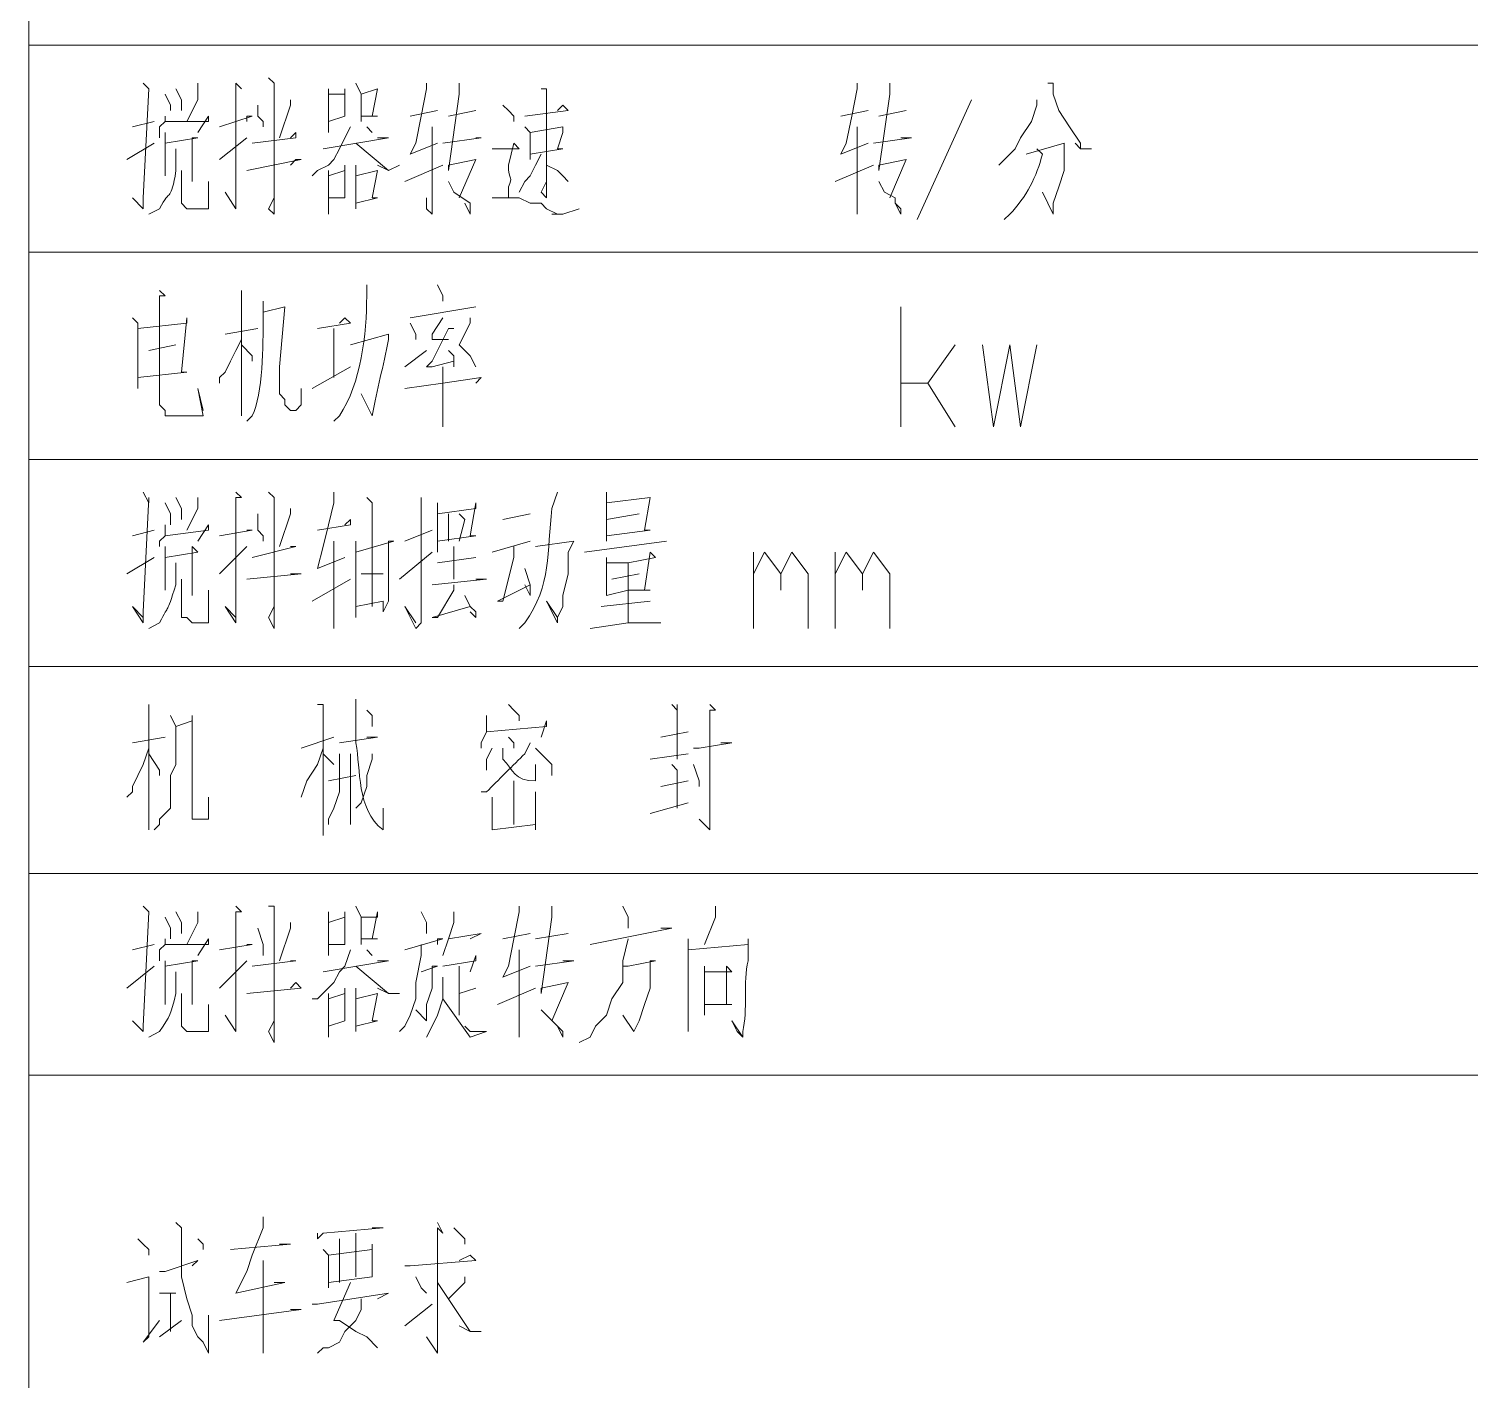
# Model space of a CAD drawing. Extents: x 14941 to 23337, y 2870 to 15192.
# Drawn here: x 21532 to 22268, y 11527 to 12217 of the extents above; entities that cross this region are included whole.
import ezdxf

# ---------------------------------------------------------------- set-up
doc = ezdxf.new("R2010")
doc.units = 0
doc.header["$LTSCALE"] = 8
doc.layers.add('1', color=1, linetype='Continuous')

msp = doc.modelspace()

# ---------------------------------------------------------------- linework, layer by layer
at = {"layer": '1', "color": 0, "lineweight": 18}
msp.add_lwpolyline([(23334.06, 11785.49), (23334.06, 15192.12), (21532.02, 15192.12), (21532.02, 10839.98)], dxfattribs=at)
at = {"layer": '1', "color": 0, "lineweight": 5}
for points in [[(23334.06, 12208.19), (21532.02, 12208.19)], [(21590.42, 12188.73), (21593.2, 12185.95), (21593.2, 12185.95), (21590.42, 12130.33), (21590.42, 12124.76), (21584.86, 12130.33), (21590.42, 12124.76)], [(21618.23, 12188.73), (21618.23, 12183.16), (21618.23, 12180.38), (21612.67, 12169.26)], [(21637.7, 12188.73), (21640.48, 12185.95), (21637.7, 12188.73), (21637.7, 12127.55), (21637.7, 12124.76), (21632.14, 12133.11), (21637.7, 12124.76)], [(21654.38, 12191.51), (21657.16, 12188.73), (21657.16, 12188.73), (21657.16, 12121.98), (21654.38, 12124.76), (21657.16, 12130.33)], [(21698.88, 12188.73), (21701.66, 12183.16), (21701.66, 12169.26), (21701.66, 12172.04), (21710, 12172.04), (21707.22, 12172.04), (21710, 12185.95), (21710, 12185.95), (21701.66, 12183.16)], [(21735.03, 12188.73), (21735.03, 12185.95), (21732.25, 12172.04), (21729.47, 12158.14), (21726.69, 12152.57), (21726.69, 12152.57), (21740.59, 12158.14)], [(21751.72, 12188.73), (21751.72, 12183.16), (21746.15, 12144.23), (21746.15, 12147.01), (21760.06, 12149.79), (21760.06, 12149.79), (21751.72, 12130.33)], [(21954.72, 12188.73), (21954.72, 12185.95), (21951.94, 12172.04), (21949.16, 12158.14), (21946.38, 12152.57), (21946.38, 12152.57), (21960.28, 12158.14)], [(21971.41, 12188.73), (21971.41, 12183.16), (21965.85, 12144.23), (21965.85, 12147.01), (21979.75, 12149.79), (21979.75, 12149.79), (21971.41, 12130.33)], [(22052.05, 12188.73), (22054.84, 12188.73), (22054.84, 12183.16), (22057.62, 12174.82), (22063.18, 12166.48), (22068.74, 12158.14), (22068.74, 12155.36), (22074.3, 12155.36), (22068.74, 12155.36), (22065.96, 12158.14)], [(21601.55, 12183.16), (21604.33, 12177.6), (21604.33, 12174.82)], [(21607.11, 12185.95), (21609.89, 12180.38), (21609.89, 12174.82)], [(21684.97, 12185.95), (21684.97, 12183.16), (21684.97, 12177.6), (21684.97, 12163.7), (21684.97, 12169.26), (21693.32, 12172.04), (21693.32, 12172.04), (21693.32, 12185.95), (21693.32, 12183.16), (21684.97, 12183.16)], [(21793.43, 12185.95), (21796.21, 12185.95), (21796.21, 12130.33), (21793.43, 12133.11), (21796.21, 12138.67)], [(21648.82, 12177.6), (21648.82, 12172.04), (21651.6, 12169.26), (21651.6, 12166.48)], [(21665.51, 12180.38), (21665.51, 12177.6), (21659.94, 12160.92)], [(21740.59, 12174.82), (21726.69, 12172.04)], [(21746.15, 12172.04), (21760.06, 12174.82)], [(21773.96, 12177.6), (21776.74, 12174.82), (21779.52, 12172.04), (21779.52, 12169.26)], [(21785.09, 12172.04), (21807.33, 12174.82), (21804.55, 12177.6), (21801.77, 12174.82)], [(21960.28, 12174.82), (21946.38, 12172.04)], [(21965.85, 12172.04), (21979.75, 12174.82)], [(21985.31, 12119.2), (22013.12, 12180.38)], [(22046.49, 12180.38), (22046.49, 12177.6), (22043.71, 12169.26), (22038.15, 12160.92), (22035.37, 12155.36), (22027.03, 12147.01)], [(21584.86, 12166.48), (21595.98, 12169.26)], [(21601.55, 12172.04), (21601.55, 12169.26), (21598.76, 12166.48), (21598.76, 12163.7), (21598.76, 12160.92)], [(21601.55, 12169.26), (21623.79, 12169.26), (21623.79, 12172.04), (21618.23, 12163.7)], [(21629.35, 12166.48), (21646.04, 12172.04), (21643.26, 12172.04), (21643.26, 12169.26)], [(21696.1, 12166.48), (21693.32, 12160.92), (21690.53, 12155.36), (21687.75, 12149.79), (21684.97, 12147.01), (21679.41, 12144.23), (21676.63, 12141.45)], [(21704.44, 12166.48), (21707.22, 12163.7), (21707.22, 12163.7)], [(21737.81, 12166.48), (21737.81, 12121.98), (21735.03, 12124.76), (21735.03, 12130.33)], [(21785.09, 12166.48), (21787.87, 12163.7), (21787.87, 12158.14), (21787.87, 12149.79)], [(21787.87, 12163.7), (21804.55, 12166.48), (21804.55, 12166.48), (21804.55, 12163.7), (21801.77, 12155.36), (21804.55, 12155.36), (21787.87, 12152.57)], [(21954.72, 12166.48), (21954.72, 12121.98), (21954.72, 12130.33)], [(21601.55, 12163.7), (21601.55, 12141.45), (21601.55, 12141.45), (21601.55, 12147.01)], [(21601.55, 12158.14), (21618.23, 12160.92), (21615.45, 12160.92), (21615.45, 12141.45), (21615.45, 12138.67), (21615.45, 12141.45), (21615.45, 12144.23)], [(21629.35, 12149.79), (21643.26, 12160.92)], [(21646.04, 12158.14), (21668.29, 12160.92), (21668.29, 12163.7), (21665.51, 12160.92)], [(21682.19, 12155.36), (21715.56, 12160.92), (21712.78, 12160.92), (21710, 12160.92)], [(21743.37, 12158.14), (21762.84, 12160.92), (21760.06, 12160.92), (21760.06, 12160.92)], [(21963.07, 12158.14), (21982.53, 12160.92), (21979.75, 12160.92), (21976.97, 12160.92)], [(21582.08, 12149.79), (21595.98, 12158.14)], [(21698.88, 12158.14), (21715.56, 12144.23), (21721.12, 12147.01), (21715.56, 12144.23), (21710, 12147.01)], [(21793.43, 12152.57), (21790.65, 12147.01), (21787.87, 12141.45), (21785.09, 12138.67), (21782.31, 12133.11)], [(22040.93, 12152.57), (22060.4, 12158.14), (22060.4, 12158.14), (22060.4, 12158.14), (22060.4, 12158.14), (22060.4, 12144.23), (22057.62, 12135.89), (22054.84, 12127.55), (22054.84, 12121.98), (22054.84, 12121.98), (22052.05, 12127.55), (22049.27, 12133.11)], [(21609.89, 12144.23), (21609.89, 12127.55), (21612.67, 12124.76), (21615.45, 12124.76), (21623.79, 12124.76), (21623.79, 12124.76), (21623.79, 12138.67), (21623.79, 12124.76)], [(21643.26, 12144.23), (21671.07, 12149.79), (21668.29, 12149.79), (21665.51, 12147.01)], [(21684.97, 12144.23), (21684.97, 12141.45), (21684.97, 12133.11), (21684.97, 12121.98), (21684.97, 12130.33), (21693.32, 12130.33), (21693.32, 12130.33), (21693.32, 12147.01), (21693.32, 12144.23), (21684.97, 12141.45)], [(21698.88, 12147.01), (21698.88, 12144.23), (21698.88, 12124.76), (21698.88, 12127.55), (21710, 12130.33), (21707.22, 12130.33), (21710, 12144.23), (21710, 12144.23), (21698.88, 12141.45)], [(21723.91, 12138.67), (21743.37, 12147.01)], [(21796.21, 12147.01), (21801.77, 12144.23), (21804.55, 12141.45), (21807.33, 12138.67)], [(21943.6, 12138.67), (21963.07, 12147.01)], [(21746.15, 12138.67), (21748.93, 12133.11), (21757.28, 12127.55), (21757.28, 12124.76), (21757.28, 12121.98), (21754.5, 12127.55)], [(21965.85, 12138.67), (21968.63, 12133.11), (21974.19, 12130.33), (21974.19, 12127.55), (21976.97, 12124.76), (21976.97, 12121.98), (21974.19, 12127.55)], [(21768.4, 12130.33), (21776.74, 12130.33), (21782.31, 12130.33), (21787.87, 12127.55), (21793.43, 12127.55), (21796.21, 12124.76), (21801.77, 12121.98), (21804.55, 12121.98), (21812.9, 12124.76), (21804.55, 12121.98), (21798.99, 12121.98)], [(23334.06, 12102.52), (21532.02, 12102.52)], [(21740.59, 12085.83), (21743.37, 12080.27), (21743.37, 12077.49)], [(21598.76, 12083.05), (21601.55, 12080.27), (21598.76, 12080.27), (21598.76, 12024.65), (21601.55, 12021.87), (21601.55, 12019.09), (21604.33, 12019.09), (21609.89, 12019.09), (21618.23, 12019.09), (21621.01, 12019.09), (21621.01, 12019.09), (21618.23, 12032.99), (21621.01, 12021.87)], [(21640.48, 12083.05), (21640.48, 12080.27), (21640.48, 12019.09), (21640.48, 12027.43)], [(21651.6, 12071.93), (21662.73, 12074.71), (21662.73, 12074.71), (21659.94, 12044.12), (21659.94, 12030.21), (21662.73, 12027.43), (21662.73, 12024.65), (21662.73, 12024.65), (21665.51, 12021.87), (21668.29, 12021.87), (21671.07, 12024.65), (21671.07, 12032.99), (21671.07, 12024.65), (21668.29, 12021.87)], [(21726.69, 12069.15), (21760.06, 12074.71)], [(21976.97, 12013.53), (21976.97, 12074.71)], [(21584.86, 12069.15), (21587.64, 12066.37), (21587.64, 12058.02), (21587.64, 12044.12), (21587.64, 12032.99), (21587.64, 12038.56), (21612.67, 12041.34), (21609.89, 12041.34), (21612.67, 12069.15), (21612.67, 12066.37), (21587.64, 12063.58)], [(21632.14, 12060.8), (21648.82, 12063.58)], [(21679.41, 12063.58), (21696.1, 12066.37), (21693.32, 12069.15), (21690.53, 12066.37)], [(21687.75, 12063.58), (21687.75, 12038.56)], [(21726.69, 12066.37), (21729.47, 12060.8), (21729.47, 12058.02)], [(21748.93, 12063.58), (21746.15, 12063.58), (21740.59, 12052.46), (21737.81, 12046.9), (21735.03, 12044.12), (21735.03, 12044.12), (21737.81, 12044.12), (21748.93, 12046.9), (21748.93, 12044.12), (21748.93, 12049.68), (21746.15, 12052.46)], [(21743.37, 12069.15), (21743.37, 12069.15), (21737.81, 12060.8), (21737.81, 12058.02), (21746.15, 12058.02)], [(21757.28, 12069.15), (21757.28, 12066.37), (21751.72, 12055.24), (21757.28, 12049.68), (21760.06, 12044.12)], [(21640.48, 12058.02), (21637.7, 12052.46), (21634.92, 12046.9), (21632.14, 12041.34), (21629.35, 12038.56), (21629.35, 12035.78)], [(21593.2, 12052.46), (21607.11, 12055.24)], [(21640.48, 12055.24), (21646.04, 12049.68), (21646.04, 12046.9)], [(21723.91, 12044.12), (21735.03, 12052.46)], [(21976.97, 12035.78), (21990.87, 12035.78), (22004.78, 12055.24)], [(22018.68, 12055.24), (22024.25, 12013.53), (22032.59, 12055.24), (22038.15, 12013.53), (22046.49, 12055.24)], [(21676.63, 12032.99), (21696.1, 12044.12)], [(21743.37, 12044.12), (21743.37, 12044.12), (21743.37, 12019.09), (21743.37, 12013.53), (21743.37, 12019.09)], [(21723.91, 12032.99), (21743.37, 12035.78), (21762.84, 12038.56), (21760.06, 12035.78)], [(21990.87, 12035.78), (22004.78, 12013.53)], [(23334.06, 11996.84), (21532.02, 11996.84), (23334.06, 11996.84)], [(21590.42, 11980.16), (21593.2, 11974.6), (21593.2, 11977.38), (21590.42, 11918.98), (21590.42, 11913.41), (21584.86, 11921.76), (21590.42, 11916.2)], [(21607.11, 11977.38), (21609.89, 11971.81), (21609.89, 11966.25)], [(21618.23, 11977.38), (21618.23, 11974.6), (21618.23, 11971.81), (21612.67, 11960.69)], [(21637.7, 11980.16), (21640.48, 11977.38), (21637.7, 11977.38), (21637.7, 11916.2), (21637.7, 11913.41), (21632.14, 11921.76), (21637.7, 11916.2)], [(21654.38, 11980.16), (21657.16, 11977.38), (21657.16, 11977.38), (21657.16, 11910.63), (21654.38, 11916.2), (21657.16, 11921.76)], [(21687.75, 11980.16), (21687.75, 11974.6), (21684.97, 11963.47), (21682.19, 11952.35), (21679.41, 11941.22), (21679.41, 11941.22), (21693.32, 11946.79)], [(21704.44, 11977.38), (21707.22, 11974.6), (21707.22, 11921.76)], [(21732.25, 11977.38), (21732.25, 11974.6), (21732.25, 11974.6), (21732.25, 11916.2), (21732.25, 11913.41), (21729.47, 11910.63), (21723.91, 11921.76), (21729.47, 11913.41)], [(21826.8, 11980.16), (21826.8, 11974.6), (21826.8, 11955.13), (21826.8, 11957.91), (21849.05, 11960.69), (21846.27, 11960.69), (21849.05, 11977.38), (21849.05, 11977.38), (21826.8, 11974.6)], [(21601.55, 11974.6), (21604.33, 11969.03), (21604.33, 11963.47)], [(21648.82, 11969.03), (21648.82, 11960.69), (21651.6, 11957.91), (21651.6, 11955.13)], [(21665.51, 11971.81), (21665.51, 11969.03), (21659.94, 11952.35)], [(21740.59, 11974.6), (21740.59, 11969.03), (21740.59, 11949.57), (21740.59, 11955.13), (21760.06, 11957.91), (21757.28, 11957.91), (21760.06, 11974.6), (21760.06, 11971.81), (21740.59, 11969.03)], [(21746.15, 11969.03), (21746.15, 11966.25), (21746.15, 11955.13)], [(21751.72, 11969.03), (21754.5, 11966.25), (21751.72, 11955.13)], [(21773.96, 11966.25), (21787.87, 11969.03)], [(21826.8, 11966.25), (21843.49, 11969.03)], [(21584.86, 11957.91), (21595.98, 11960.69)], [(21601.55, 11963.47), (21601.55, 11957.91), (21598.76, 11955.13), (21598.76, 11952.35), (21598.76, 11952.35)], [(21601.55, 11957.91), (21623.79, 11960.69), (21623.79, 11963.47), (21618.23, 11955.13)], [(21629.35, 11957.91), (21646.04, 11960.69), (21643.26, 11960.69), (21643.26, 11960.69)], [(21679.41, 11960.69), (21696.1, 11963.47), (21696.1, 11966.25), (21693.32, 11963.47)], [(21737.81, 11960.69), (21723.91, 11955.13)], [(21687.75, 11955.13), (21687.75, 11952.35), (21687.75, 11955.13), (21687.75, 11910.63), (21687.75, 11913.41), (21687.75, 11918.98)], [(21698.88, 11955.13), (21698.88, 11949.57), (21698.88, 11916.2), (21698.88, 11921.76), (21712.78, 11924.54), (21712.78, 11918.98), (21715.56, 11924.54), (21715.56, 11938.44), (21715.56, 11955.13), (21718.34, 11955.13), (21698.88, 11949.57)], [(21768.4, 11949.57), (21787.87, 11955.13)], [(21790.65, 11952.35), (21810.11, 11955.13), (21810.11, 11955.13), (21807.33, 11949.57), (21807.33, 11938.44), (21804.55, 11927.32), (21804.55, 11921.76), (21801.77, 11916.2), (21801.77, 11913.41), (21796.21, 11924.54), (21801.77, 11916.2)], [(21815.68, 11949.57), (21857.39, 11955.13)], [(21582.08, 11938.44), (21595.98, 11946.79)], [(21601.55, 11952.35), (21601.55, 11930.1), (21601.55, 11932.88), (21601.55, 11935.66)], [(21601.55, 11946.79), (21618.23, 11949.57), (21615.45, 11952.35), (21615.45, 11932.88), (21615.45, 11927.32), (21615.45, 11930.1), (21615.45, 11935.66)], [(21629.35, 11938.44), (21643.26, 11952.35)], [(21646.04, 11946.79), (21668.29, 11952.35), (21668.29, 11952.35), (21665.51, 11952.35)], [(21721.12, 11935.66), (21737.81, 11949.57)], [(21740.59, 11944.01), (21760.06, 11946.79)], [(21748.93, 11952.35), (21748.93, 11952.35), (21748.93, 11935.66)], [(21779.52, 11952.35), (21779.52, 11946.79), (21773.96, 11924.54), (21771.18, 11924.54), (21787.87, 11932.88), (21785.09, 11941.22), (21787.87, 11932.88), (21787.87, 11927.32), (21785.09, 11932.88)], [(21826.8, 11946.79), (21826.8, 11944.01), (21826.8, 11927.32), (21826.8, 11927.32), (21837.92, 11930.1), (21849.05, 11930.1), (21846.27, 11930.1), (21849.05, 11949.57), (21851.83, 11946.79), (21837.92, 11944.01), (21826.8, 11944.01)], [(21901.88, 11910.63), (21901.88, 11949.57)], [(21901.88, 11938.44), (21907.45, 11949.57), (21915.79, 11938.44), (21915.79, 11930.1)], [(21915.79, 11938.44), (21921.35, 11949.57), (21929.69, 11938.44), (21929.69, 11910.63)], [(21943.6, 11910.63), (21943.6, 11949.57)], [(21943.6, 11938.44), (21949.16, 11949.57), (21957.5, 11938.44), (21957.5, 11930.1)], [(21957.5, 11938.44), (21963.07, 11949.57), (21971.41, 11938.44), (21971.41, 11910.63)], [(21643.26, 11935.66), (21671.07, 11938.44), (21668.29, 11938.44), (21665.51, 11938.44)], [(21701.66, 11938.44), (21712.78, 11938.44)], [(21829.58, 11935.66), (21843.49, 11938.44)], [(21837.92, 11944.01), (21837.92, 11913.41)], [(21609.89, 11935.66), (21609.89, 11916.2), (21612.67, 11916.2), (21615.45, 11913.41), (21623.79, 11913.41), (21623.79, 11916.2), (21623.79, 11930.1), (21623.79, 11916.2)], [(21676.63, 11924.54), (21696.1, 11935.66)], [(21737.81, 11932.88), (21765.62, 11935.66), (21762.84, 11935.66), (21760.06, 11935.66)], [(21748.93, 11932.88), (21748.93, 11930.1), (21740.59, 11916.2), (21737.81, 11916.2), (21757.28, 11921.76)], [(21754.5, 11927.32), (21757.28, 11921.76), (21760.06, 11918.98), (21760.06, 11916.2), (21757.28, 11918.98)], [(21824.02, 11921.76), (21849.05, 11924.54)], [(21818.46, 11910.63), (21837.92, 11913.41), (21846.27, 11913.41), (21854.61, 11913.41), (21849.05, 11913.41)], [(23334.06, 11891.17), (21532.02, 11891.17)], [(21593.2, 11871.7), (21593.2, 11868.92), (21593.2, 11807.74), (21593.2, 11813.3), (21593.2, 11816.08)], [(21604.33, 11866.14), (21607.11, 11860.58), (21607.11, 11841.11), (21604.33, 11835.55), (21604.33, 11829.99), (21604.33, 11824.43), (21604.33, 11818.86), (21601.55, 11816.08), (21598.76, 11813.3), (21598.76, 11810.52), (21595.98, 11807.74)], [(21607.11, 11860.58), (21615.45, 11863.36), (21615.45, 11866.14), (21615.45, 11835.55), (21615.45, 11818.86), (21615.45, 11816.08), (21615.45, 11813.3), (21615.45, 11813.3), (21618.23, 11813.3), (21623.79, 11813.3), (21623.79, 11813.3), (21623.79, 11824.43), (21623.79, 11813.3), (21623.79, 11813.3)], [(21679.41, 11871.7), (21682.19, 11871.7), (21682.19, 11871.7), (21682.19, 11871.7), (21682.19, 11804.96), (21682.19, 11813.3)], [(21704.44, 11868.92), (21707.22, 11866.14), (21707.22, 11860.58)], [(21765.62, 11866.14), (21765.62, 11857.8), (21762.84, 11852.23), (21762.84, 11849.45)], [(21776.74, 11871.7), (21779.52, 11868.92), (21782.31, 11866.14), (21782.31, 11863.36)], [(21860.17, 11871.7), (21862.95, 11868.92), (21862.95, 11871.7), (21862.95, 11843.89)], [(21879.64, 11871.7), (21882.42, 11868.92), (21879.64, 11868.92), (21879.64, 11810.52), (21879.64, 11810.52), (21879.64, 11807.74), (21874.08, 11813.3), (21879.64, 11807.74)], [(21765.62, 11857.8), (21796.21, 11860.58), (21796.21, 11863.36), (21793.43, 11855.02)], [(21854.61, 11855.02), (21868.51, 11857.8)], [(21584.86, 11852.23), (21601.55, 11855.02)], [(21671.07, 11849.45), (21687.75, 11855.02)], [(21690.53, 11852.23), (21690.53, 11852.23), (21710, 11855.02), (21707.22, 11855.02), (21704.44, 11855.02)], [(21776.74, 11855.02), (21779.52, 11852.23), (21779.52, 11849.45)], [(21871.29, 11849.45), (21874.08, 11849.45), (21890.76, 11852.23), (21887.98, 11852.23), (21885.2, 11852.23)], [(21593.2, 11849.45), (21590.42, 11841.11), (21587.64, 11835.55), (21584.86, 11829.99), (21584.86, 11827.21), (21582.08, 11824.43)], [(21593.2, 11846.67), (21598.76, 11838.33), (21598.76, 11835.55)], [(21682.19, 11849.45), (21679.41, 11841.11), (21673.85, 11832.77), (21671.07, 11824.43)], [(21682.19, 11846.67), (21687.75, 11841.11)], [(21690.53, 11846.67), (21690.53, 11843.89), (21690.53, 11841.11), (21690.53, 11827.21), (21687.75, 11818.86), (21684.97, 11813.3), (21684.97, 11810.52)], [(21696.1, 11846.67), (21696.1, 11843.89), (21696.1, 11810.52), (21696.1, 11813.3), (21696.1, 11816.08)], [(21707.22, 11846.67), (21707.22, 11843.89), (21704.44, 11835.55), (21704.44, 11829.99), (21701.66, 11821.64), (21698.88, 11818.86)], [(21768.4, 11849.45), (21765.62, 11843.89), (21765.62, 11841.11), (21765.62, 11838.33), (21765.62, 11838.33)], [(21790.65, 11849.45), (21796.21, 11843.89), (21798.99, 11841.11), (21798.99, 11838.33), (21798.99, 11835.55)], [(21849.05, 11843.89), (21868.51, 11846.67)], [(21684.97, 11832.77), (21698.88, 11835.55)], [(21860.17, 11841.11), (21862.95, 11838.33), (21862.95, 11818.86)], [(21871.29, 11841.11), (21874.08, 11832.77), (21874.08, 11829.99)], [(21779.52, 11832.77), (21779.52, 11829.99), (21779.52, 11810.52)], [(21854.61, 11829.99), (21868.51, 11832.77)], [(21768.4, 11824.43), (21768.4, 11821.64), (21768.4, 11807.74), (21768.4, 11807.74), (21790.65, 11810.52)], [(21790.65, 11827.21), (21790.65, 11824.43), (21790.65, 11807.74)], [(21849.05, 11816.08), (21868.51, 11821.64)], [(23334.06, 11785.49), (21532.02, 11785.49)], [(21590.42, 11768.81), (21593.2, 11766.03), (21593.2, 11766.03), (21590.42, 11707.63), (21590.42, 11704.85), (21584.86, 11710.41), (21590.42, 11704.85)], [(21601.55, 11763.25), (21604.33, 11757.68), (21604.33, 11752.12)], [(21607.11, 11766.03), (21609.89, 11760.46), (21609.89, 11754.9)], [(21618.23, 11766.03), (21618.23, 11763.25), (21618.23, 11760.46), (21612.67, 11749.34)], [(21637.7, 11768.81), (21640.48, 11766.03), (21637.7, 11766.03), (21637.7, 11707.63), (21637.7, 11704.85), (21632.14, 11713.19), (21637.7, 11704.85)], [(21654.38, 11768.81), (21657.16, 11768.81), (21657.16, 11768.81), (21657.16, 11699.28), (21654.38, 11704.85), (21657.16, 11710.41)], [(21684.97, 11766.03), (21684.97, 11763.25), (21684.97, 11757.68), (21684.97, 11743.78), (21684.97, 11749.34), (21693.32, 11749.34), (21693.32, 11749.34), (21693.32, 11766.03), (21693.32, 11763.25), (21684.97, 11760.46)], [(21698.88, 11768.81), (21701.66, 11763.25), (21701.66, 11749.34), (21701.66, 11752.12), (21710, 11752.12), (21707.22, 11752.12), (21710, 11766.03), (21710, 11763.25), (21701.66, 11763.25)], [(21732.25, 11766.03), (21735.03, 11760.46), (21735.03, 11760.46), (21735.03, 11754.9)], [(21748.93, 11766.03), (21748.93, 11763.25), (21748.93, 11760.46), (21746.15, 11752.12), (21743.37, 11743.78)], [(21782.31, 11768.81), (21782.31, 11766.03), (21779.52, 11752.12), (21776.74, 11738.22), (21773.96, 11732.65), (21773.96, 11732.65), (21787.87, 11738.22)], [(21798.99, 11768.81), (21798.99, 11763.25), (21793.43, 11724.31), (21793.43, 11727.09), (21807.33, 11729.87), (21807.33, 11729.87), (21798.99, 11710.41)], [(21835.14, 11768.81), (21837.92, 11763.25), (21837.92, 11757.68)], [(21882.42, 11768.81), (21882.42, 11763.25), (21876.86, 11749.34)], [(21648.82, 11757.68), (21651.6, 11749.34), (21651.6, 11743.78)], [(21665.51, 11760.46), (21665.51, 11757.68), (21659.94, 11741)], [(21746.15, 11752.12), (21762.84, 11754.9), (21762.84, 11754.9), (21757.28, 11752.12)], [(21787.87, 11754.9), (21773.96, 11752.12)], [(21790.65, 11752.12), (21807.33, 11754.9)], [(21818.46, 11749.34), (21860.17, 11757.68), (21857.39, 11757.68), (21854.61, 11757.68)], [(21584.86, 11746.56), (21595.98, 11749.34)], [(21601.55, 11752.12), (21601.55, 11749.34), (21598.76, 11746.56), (21598.76, 11743.78), (21598.76, 11741)], [(21601.55, 11749.34), (21623.79, 11749.34), (21623.79, 11752.12), (21618.23, 11743.78)], [(21629.35, 11746.56), (21646.04, 11749.34), (21643.26, 11749.34)], [(21732.25, 11749.34), (21732.25, 11743.78), (21729.47, 11729.87), (21729.47, 11721.53), (21726.69, 11713.19), (21723.91, 11707.63), (21721.12, 11704.85)], [(21723.91, 11746.56), (21743.37, 11752.12), (21740.59, 11752.12), (21740.59, 11749.34)], [(21837.92, 11752.12), (21835.14, 11741), (21835.14, 11729.87), (21829.58, 11721.53), (21826.8, 11713.19), (21821.24, 11707.63), (21818.46, 11702.06), (21812.9, 11699.28)], [(21868.51, 11752.12), (21868.51, 11746.56), (21868.51, 11724.31), (21868.51, 11704.85), (21868.51, 11707.63), (21868.51, 11713.19)], [(21601.55, 11741), (21601.55, 11718.75), (21601.55, 11721.53), (21601.55, 11727.09)], [(21601.55, 11738.22), (21618.23, 11741), (21615.45, 11741), (21615.45, 11721.53), (21615.45, 11718.75), (21615.45, 11721.53), (21615.45, 11724.31)], [(21629.35, 11727.09), (21643.26, 11741)], [(21646.04, 11738.22), (21668.29, 11741), (21665.51, 11741)], [(21696.1, 11746.56), (21693.32, 11738.22), (21690.53, 11735.44), (21687.75, 11729.87), (21679.41, 11721.53), (21676.63, 11721.53)], [(21682.19, 11735.44), (21715.56, 11741), (21712.78, 11741), (21710, 11741)], [(21704.44, 11746.56), (21707.22, 11743.78), (21707.22, 11743.78)], [(21743.37, 11738.22), (21760.06, 11741), (21760.06, 11743.78), (21757.28, 11735.44)], [(21782.31, 11746.56), (21782.31, 11702.06), (21782.31, 11704.85), (21782.31, 11710.41)], [(21790.65, 11738.22), (21810.11, 11741), (21807.33, 11741), (21804.55, 11741)], [(21835.14, 11738.22), (21837.92, 11738.22), (21851.83, 11741), (21849.05, 11741), (21849.05, 11735.44), (21849.05, 11727.09), (21846.27, 11718.75), (21843.49, 11710.41), (21840.7, 11704.85), (21835.14, 11713.19)], [(21582.08, 11727.09), (21595.98, 11738.22)], [(21698.88, 11738.22), (21715.56, 11724.31), (21721.12, 11724.31), (21715.56, 11724.31), (21710, 11727.09)], [(21732.25, 11735.44), (21740.59, 11738.22), (21737.81, 11738.22), (21737.81, 11727.09), (21735.03, 11718.75), (21735.03, 11713.19), (21735.03, 11710.41), (21729.47, 11715.97), (21735.03, 11710.41)], [(21743.37, 11732.65), (21743.37, 11729.87), (21743.37, 11721.53), (21740.59, 11713.19), (21737.81, 11707.63), (21735.03, 11702.06)], [(21751.72, 11738.22), (21751.72, 11713.19)], [(21876.86, 11738.22), (21876.86, 11732.65), (21876.86, 11713.19), (21876.86, 11718.75), (21890.76, 11718.75), (21887.98, 11718.75), (21887.98, 11738.22), (21890.76, 11735.44), (21876.86, 11735.44)], [(21643.26, 11724.31), (21671.07, 11727.09), (21668.29, 11729.87), (21665.51, 11727.09)], [(21684.97, 11724.31), (21684.97, 11721.53), (21684.97, 11713.19), (21684.97, 11702.06), (21684.97, 11707.63), (21693.32, 11710.41), (21693.32, 11710.41), (21693.32, 11727.09), (21693.32, 11724.31), (21684.97, 11721.53)], [(21698.88, 11727.09), (21698.88, 11721.53), (21698.88, 11704.85), (21698.88, 11707.63), (21710, 11710.41), (21707.22, 11710.41), (21710, 11724.31), (21710, 11724.31), (21698.88, 11721.53)], [(21751.72, 11724.31), (21760.06, 11727.09)], [(21771.18, 11718.75), (21790.65, 11727.09)], [(21609.89, 11724.31), (21609.89, 11707.63), (21612.67, 11704.85), (21612.67, 11704.85), (21623.79, 11704.85), (21623.79, 11718.75), (21623.79, 11704.85)], [(21743.37, 11721.53), (21757.28, 11702.06), (21765.62, 11704.85), (21757.28, 11704.85), (21754.5, 11707.63)], [(21793.43, 11715.97), (21801.77, 11707.63), (21804.55, 11704.85), (21804.55, 11702.06), (21801.77, 11707.63)], [(23334.06, 11682.6), (21532.02, 11682.6)], [(21607.11, 11607.51), (21609.89, 11604.73), (21609.89, 11604.73), (21609.89, 11585.27), (21609.89, 11579.7), (21612.67, 11568.58), (21615.45, 11560.24), (21615.45, 11554.68), (21618.23, 11549.11), (21621.01, 11546.33), (21623.79, 11540.77), (21623.79, 11560.24), (21623.79, 11543.55)], [(21651.6, 11610.29), (21651.6, 11604.73), (21646.04, 11590.83), (21643.26, 11582.49), (21637.7, 11571.36), (21662.73, 11576.92), (21659.94, 11576.92), (21657.16, 11576.92)], [(21740.59, 11607.51), (21743.37, 11601.95), (21740.59, 11604.73), (21740.59, 11540.77), (21740.59, 11540.77), (21735.03, 11549.11)], [(21679.41, 11601.95), (21679.41, 11599.17), (21682.19, 11601.95), (21712.78, 11604.73), (21712.78, 11604.73), (21707.22, 11604.73)], [(21698.88, 11601.95), (21698.88, 11599.17), (21698.88, 11579.7)], [(21748.93, 11604.73), (21754.5, 11599.17), (21754.5, 11596.39)], [(21587.64, 11599.17), (21590.42, 11596.39), (21593.2, 11593.61), (21593.2, 11590.83)], [(21618.23, 11599.17), (21621.01, 11596.39), (21621.01, 11593.61)], [(21634.92, 11593.61), (21665.51, 11596.39), (21665.51, 11596.39), (21659.94, 11596.39)], [(21682.19, 11593.61), (21684.97, 11590.83), (21684.97, 11574.14), (21684.97, 11576.92), (21707.22, 11579.7), (21707.22, 11579.7), (21707.22, 11596.39), (21707.22, 11593.61), (21684.97, 11590.83)], [(21690.53, 11599.17), (21690.53, 11599.17), (21690.53, 11576.92)], [(21598.76, 11582.49), (21601.55, 11582.49), (21618.23, 11588.05), (21618.23, 11588.05), (21615.45, 11585.27)], [(21651.6, 11588.05), (21651.6, 11540.77), (21651.6, 11543.55), (21651.6, 11549.11)], [(21723.91, 11585.27), (21726.69, 11585.27), (21726.69, 11585.27), (21760.06, 11588.05), (21757.28, 11590.83), (21751.72, 11588.05)], [(21582.08, 11576.92), (21593.2, 11579.7), (21593.2, 11579.7), (21593.2, 11549.11), (21590.42, 11546.33), (21598.76, 11557.46)], [(21729.47, 11579.7), (21732.25, 11574.14), (21735.03, 11571.36)], [(21754.5, 11579.7), (21754.5, 11576.92), (21746.15, 11568.58)], [(21598.76, 11571.36), (21607.11, 11571.36)], [(21604.33, 11571.36), (21604.33, 11551.9)], [(21676.63, 11565.8), (21679.41, 11565.8), (21679.41, 11565.8), (21715.56, 11571.36), (21715.56, 11571.36), (21710, 11568.58)], [(21696.1, 11576.92), (21696.1, 11576.92), (21687.75, 11557.46), (21690.53, 11557.46), (21698.88, 11551.9), (21704.44, 11549.11), (21710, 11543.55)], [(21740.59, 11576.92), (21757.28, 11551.9), (21762.84, 11551.9), (21757.28, 11551.9), (21751.72, 11554.68)], [(21629.35, 11557.46), (21671.07, 11563.02), (21668.29, 11563.02), (21665.51, 11563.02)], [(21701.66, 11568.58), (21701.66, 11563.02), (21698.88, 11557.46), (21696.1, 11554.68), (21693.32, 11551.9), (21690.53, 11546.33), (21684.97, 11543.55), (21682.19, 11543.55), (21679.41, 11540.77)], [(21723.91, 11554.68), (21723.91, 11554.68), (21737.81, 11565.8)], [(21598.76, 11549.11), (21609.89, 11557.46)]]:
    msp.add_lwpolyline(points, dxfattribs=at)
for points, knots in [([(21607.11, 12155.36), (21607.11, 12155.36), (21607.11, 12144.23), (21607.11, 12144.23), (21604.33, 12127.55), (21604.33, 12135.89), (21598.76, 12124.76), (21598.76, 12124.76), (21593.2, 12121.98), (21593.2, 12121.98)], [0, 0, 0, 0, 1, 1, 1, 2, 2, 2, 3, 3, 3, 3]), ([(21768.4, 12155.36), (21768.4, 12155.36), (21768.4, 12155.36), (21768.4, 12155.36), (21768.4, 12155.36), (21782.31, 12155.36), (21782.31, 12155.36), (21782.31, 12155.36), (21779.52, 12158.14), (21779.52, 12158.14), (21779.52, 12158.14), (21776.74, 12147.01), (21776.74, 12147.01), (21776.74, 12138.67), (21779.52, 12141.45), (21776.74, 12135.89), (21776.74, 12135.89), (21776.74, 12130.33), (21776.74, 12130.33)], [0, 0, 0, 0, 1, 1, 1, 2, 2, 2, 3, 3, 3, 4, 4, 4, 5, 5, 5, 6, 6, 6, 6]), ([(22046.49, 12155.36), (22046.49, 12155.36), (22049.27, 12152.57), (22049.27, 12152.57), (22046.49, 12141.45), (22040.93, 12130.33), (22032.59, 12121.98), (22032.59, 12121.98), (22029.81, 12119.2), (22029.81, 12119.2)], [0, 0, 0, 0, 1, 1, 1, 2, 2, 2, 3, 3, 3, 3]), ([(21704.44, 12085.83), (21704.44, 12085.83), (21704.44, 12080.27), (21704.44, 12080.27), (21704.44, 12060.8), (21701.66, 12035.78), (21690.53, 12019.09), (21690.53, 12019.09), (21687.75, 12016.31), (21687.75, 12016.31)], [0, 0, 0, 0, 1, 1, 1, 2, 2, 2, 3, 3, 3, 3]), ([(21651.6, 12077.49), (21651.6, 12077.49), (21651.6, 12069.15), (21651.6, 12069.15), (21651.6, 12055.24), (21651.6, 12030.21), (21646.04, 12019.09), (21646.04, 12019.09), (21643.26, 12016.31), (21643.26, 12016.31)], [0, 0, 0, 0, 1, 1, 1, 2, 2, 2, 3, 3, 3, 3]), ([(21696.1, 12055.24), (21696.1, 12055.24), (21715.56, 12060.8), (21715.56, 12060.8), (21715.56, 12060.8), (21715.56, 12060.8), (21715.56, 12060.8), (21715.56, 12060.8), (21715.56, 12058.02), (21715.56, 12058.02), (21712.78, 12044.12), (21710, 12032.99), (21707.22, 12019.09), (21707.22, 12019.09), (21707.22, 12019.09), (21707.22, 12019.09), (21707.22, 12019.09), (21701.66, 12030.21), (21701.66, 12030.21), (21701.66, 12030.21), (21707.22, 12019.09), (21707.22, 12019.09)], [0, 0, 0, 0, 1, 1, 1, 2, 2, 2, 3, 3, 3, 4, 4, 4, 5, 5, 5, 6, 6, 6, 7, 7, 7, 7]), ([(21782.31, 11910.63), (21782.31, 11910.63), (21785.09, 11913.41), (21785.09, 11913.41), (21798.99, 11932.88), (21796.21, 11949.57), (21798.99, 11971.81), (21798.99, 11971.81), (21801.77, 11980.16), (21801.77, 11980.16)], [0, 0, 0, 0, 1, 1, 1, 2, 2, 2, 3, 3, 3, 3]), ([(21607.11, 11944.01), (21607.11, 11944.01), (21607.11, 11932.88), (21607.11, 11932.88), (21601.55, 11916.2), (21604.33, 11924.54), (21598.76, 11913.41), (21598.76, 11913.41), (21593.2, 11910.63), (21593.2, 11910.63)], [0, 0, 0, 0, 1, 1, 1, 2, 2, 2, 3, 3, 3, 3]), ([(21698.88, 11874.48), (21698.88, 11874.48), (21698.88, 11871.7), (21698.88, 11871.7), (21698.88, 11871.7), (21698.88, 11871.7), (21698.88, 11871.7), (21698.88, 11871.7), (21698.88, 11852.23), (21698.88, 11852.23), (21701.66, 11838.33), (21698.88, 11818.86), (21712.78, 11807.74), (21712.78, 11807.74), (21712.78, 11807.74), (21712.78, 11807.74), (21712.78, 11807.74), (21712.78, 11818.86), (21712.78, 11818.86)], [0, 0, 0, 0, 1, 1, 1, 2, 2, 2, 3, 3, 3, 4, 4, 4, 5, 5, 5, 6, 6, 6, 6]), ([(21787.87, 11852.23), (21787.87, 11852.23), (21785.09, 11846.67), (21785.09, 11846.67), (21779.52, 11841.11), (21771.18, 11832.77), (21765.62, 11827.21), (21765.62, 11827.21), (21762.84, 11827.21), (21762.84, 11827.21)], [0, 0, 0, 0, 1, 1, 1, 2, 2, 2, 3, 3, 3, 3]), ([(21773.96, 11849.45), (21773.96, 11849.45), (21773.96, 11843.89), (21773.96, 11843.89), (21779.52, 11838.33), (21779.52, 11832.77), (21790.65, 11832.77), (21790.65, 11832.77), (21790.65, 11832.77), (21790.65, 11832.77), (21790.65, 11832.77), (21790.65, 11841.11), (21790.65, 11841.11), (21790.65, 11841.11), (21790.65, 11832.77), (21790.65, 11832.77)], [0, 0, 0, 0, 1, 1, 1, 2, 2, 2, 3, 3, 3, 4, 4, 4, 5, 5, 5, 5]), ([(21868.51, 11746.56), (21868.51, 11746.56), (21899.1, 11749.34), (21899.1, 11749.34), (21899.1, 11749.34), (21899.1, 11752.12), (21899.1, 11752.12), (21899.1, 11752.12), (21899.1, 11752.12), (21899.1, 11752.12), (21899.1, 11752.12), (21899.1, 11741), (21899.1, 11741), (21896.32, 11729.87), (21899.1, 11715.97), (21896.32, 11704.85), (21896.32, 11704.85), (21896.32, 11702.06), (21896.32, 11702.06), (21896.32, 11702.06), (21893.54, 11704.85), (21893.54, 11704.85), (21893.54, 11704.85), (21890.76, 11710.41), (21890.76, 11710.41), (21890.76, 11710.41), (21896.32, 11702.06), (21896.32, 11702.06)], [0, 0, 0, 0, 1, 1, 1, 2, 2, 2, 3, 3, 3, 4, 4, 4, 5, 5, 5, 6, 6, 6, 7, 7, 7, 8, 8, 8, 9, 9, 9, 9]), ([(21607.11, 11735.44), (21607.11, 11735.44), (21607.11, 11724.31), (21607.11, 11724.31), (21604.33, 11713.19), (21604.33, 11713.19), (21598.76, 11704.85), (21598.76, 11704.85), (21593.2, 11702.06), (21593.2, 11702.06)], [0, 0, 0, 0, 1, 1, 1, 2, 2, 2, 3, 3, 3, 3])]:
    msp.add_open_spline(points, degree=3, knots=knots, dxfattribs=at)

doc.saveas('drawing.dxf')
